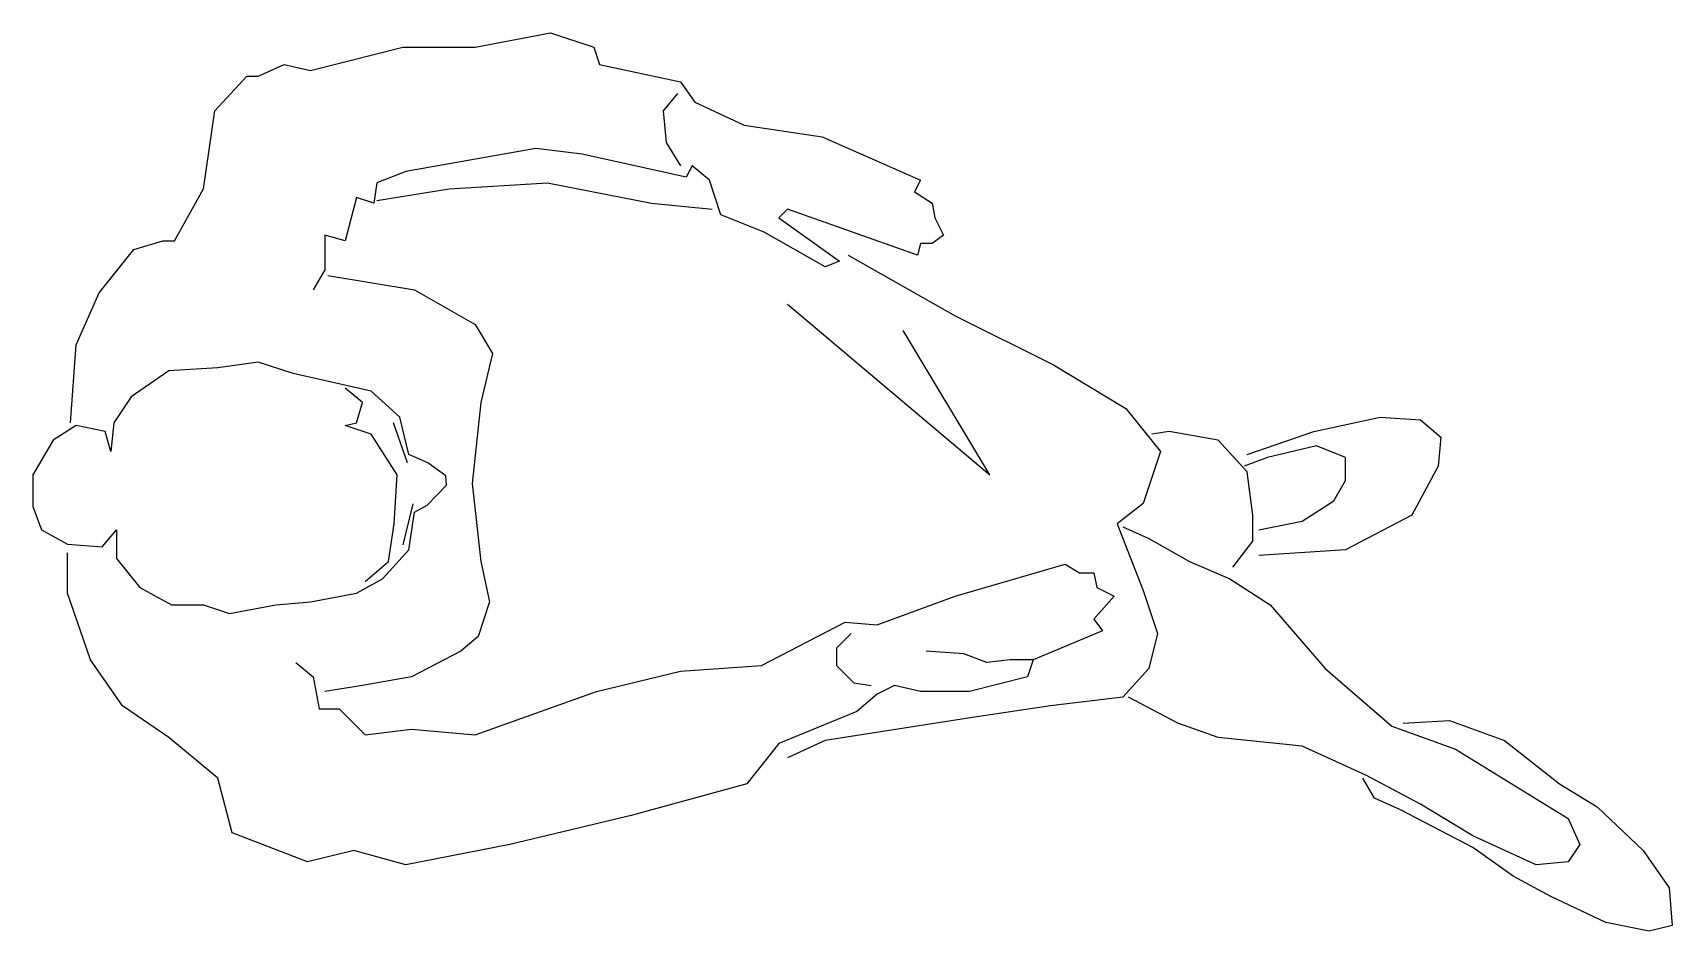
# Model space of a CAD drawing. Header units: millimetres. Extents: x -1482.69 to -1481.735, y 1862.049 to 1862.572.
import ezdxf

# ---------------------------------------------------------------- set-up
doc = ezdxf.new("R2010")
doc.units = ezdxf.units.MM
doc.header["$LTSCALE"] = 10
doc.layers.add('Humanos', color=2, linetype='Continuous')

msp = doc.modelspace()

# ---------------------------------------------------------------- linework, layer by layer
at = {"layer": 'Humanos'}
for p, q in [((-1482.31435, 1862.53697), (-1482.32277, 1862.52687)), ((-1482.32277, 1862.52687), (-1482.32109, 1862.50835)), ((-1482.32109, 1862.50835), (-1482.31266, 1862.49488)), ((-1482.48011, 1862.34511), (-1482.47187, 1862.32185)), ((-1482.46865, 1862.29787), (-1482.47438, 1862.27389)), ((-1482.21323, 1862.22211), (-1482.22166, 1862.21369)), ((-1482.22166, 1862.21369), (-1482.22166, 1862.20359)), ((-1482.22166, 1862.20359), (-1482.21155, 1862.19348)), ((-1482.14751, 1862.21032), (-1482.16942, 1862.212)), ((-1482.13403, 1862.20527), (-1482.14751, 1862.21032)), ((-1482.12055, 1862.20695), (-1482.13403, 1862.20527)), ((-1482.10707, 1862.20695), (-1482.12055, 1862.20695)), ((-1482.21155, 1862.19348), (-1482.20144, 1862.1918))]:
    msp.add_line(p, q, dxfattribs=at)
for points in [[(-1482.66824, 1862.34502), (-1482.66487, 1862.39048), (-1482.65139, 1862.42079), (-1482.63117, 1862.44605), (-1482.61431, 1862.4511), (-1482.60757, 1862.4511), (-1482.59072, 1862.48141), (-1482.58398, 1862.52687), (-1482.56544, 1862.54708), (-1482.5587, 1862.54708), (-1482.54354, 1862.55381), (-1482.52837, 1862.55044), (-1482.47444, 1862.56391), (-1482.43231, 1862.56391), (-1482.3885, 1862.57233), (-1482.36322, 1862.56391), (-1482.35985, 1862.55381), (-1482.31266, 1862.54371), (-1482.30424, 1862.53192), (-1482.27559, 1862.51845), (-1482.23009, 1862.51172), (-1482.17279, 1862.48646), (-1482.17616, 1862.47972), (-1482.16605, 1862.47299), (-1482.16436, 1862.46457), (-1482.15931, 1862.45447), (-1482.16605, 1862.44942), (-1482.17279, 1862.44942), (-1482.17447, 1862.44268), (-1482.25031, 1862.46962), (-1482.25536, 1862.46457), (-1482.21998, 1862.43931), (-1482.2284, 1862.43595), (-1482.26379, 1862.45615), (-1482.28907, 1862.46625), (-1482.29581, 1862.48646), (-1482.30592, 1862.49488), (-1482.30929, 1862.48814), (-1482.36996, 1862.50161), (-1482.39692, 1862.50498), (-1482.47276, 1862.49151), (-1482.48961, 1862.48478), (-1482.49129, 1862.47299), (-1482.50141, 1862.47636), (-1482.50815, 1862.4511), (-1482.51994, 1862.45447), (-1482.51994, 1862.43426), (-1482.52668, 1862.42248)], [(-1482.48961, 1862.47467), (-1482.44748, 1862.48141), (-1482.39018, 1862.48478), (-1482.32951, 1862.47299), (-1482.29412, 1862.46962)], [(-1482.21492, 1862.44268), (-1482.15257, 1862.40732), (-1482.09527, 1862.3787), (-1482.05314, 1862.35344), (-1482.03292, 1862.32819), (-1482.04303, 1862.29788), (-1482.05819, 1862.28609), (-1482.04303, 1862.24736), (-1482.0346, 1862.22211), (-1482.03966, 1862.2019), (-1482.05482, 1862.18506), (-1482.09695, 1862.18001), (-1482.14246, 1862.17328), (-1482.2284, 1862.15981), (-1482.25031, 1862.14971)], [(-1482.51826, 1862.4309), (-1482.4677, 1862.42248), (-1482.43231, 1862.40227), (-1482.4222, 1862.38543), (-1482.42894, 1862.35681), (-1482.434, 1862.30966), (-1482.42894, 1862.2642), (-1482.42389, 1862.24063), (-1482.43063, 1862.22042), (-1482.44074, 1862.212), (-1482.46939, 1862.19685), (-1482.49804, 1862.1918), (-1482.51994, 1862.18843)], [(-1482.25031, 1862.41406), (-1482.13234, 1862.31472), (-1482.1829, 1862.3989)], [(-1482.49635, 1862.25242), (-1482.48287, 1862.2642), (-1482.4795, 1862.28609), (-1482.47781, 1862.31472), (-1482.49298, 1862.33829), (-1482.50815, 1862.34334), (-1482.50141, 1862.34502), (-1482.49804, 1862.35681), (-1482.50815, 1862.36523)], [(-1481.98236, 1862.3265), (-1481.9436, 1862.33997), (-1481.90484, 1862.34839), (-1481.88125, 1862.34671), (-1481.86945, 1862.3366), (-1481.87114, 1862.31977), (-1481.8863, 1862.29114), (-1481.92506, 1862.27094), (-1481.97562, 1862.26757)], [(-1481.99079, 1862.26083), (-1481.97899, 1862.27599), (-1481.97899, 1862.29114), (-1481.98236, 1862.3164), (-1481.99921, 1862.33492), (-1482.02786, 1862.33997), (-1482.03797, 1862.33829)], [(-1481.97562, 1862.28272), (-1481.95034, 1862.28777), (-1481.9318, 1862.29956), (-1481.92506, 1862.31135), (-1481.92506, 1862.32482), (-1481.94192, 1862.33155), (-1481.97056, 1862.32482), (-1481.98405, 1862.31977)], [(-1482.05482, 1862.28441), (-1482.03966, 1862.27767), (-1482.01606, 1862.2642), (-1481.99247, 1862.2541), (-1481.96888, 1862.23895), (-1481.93686, 1862.2019), (-1481.8981, 1862.16823), (-1481.86103, 1862.15476), (-1481.7953, 1862.11435), (-1481.78856, 1862.09919), (-1481.7953, 1862.08909), (-1481.81384, 1862.08741), (-1481.85091, 1862.10424), (-1481.88125, 1862.12277), (-1481.91327, 1862.1396), (-1481.95034, 1862.15644), (-1481.99921, 1862.16149), (-1482.02281, 1862.16991), (-1482.05145, 1862.18506)], [(-1482.53679, 1862.20527), (-1482.52668, 1862.19685), (-1482.52331, 1862.17833), (-1482.51152, 1862.17833), (-1482.49635, 1862.16318), (-1482.46939, 1862.16654), (-1482.43231, 1862.16318), (-1482.36153, 1862.18843), (-1482.31266, 1862.20022), (-1482.26548, 1862.20359), (-1482.2166, 1862.22884), (-1482.19807, 1862.22716), (-1482.15257, 1862.244), (-1482.08853, 1862.26252), (-1482.0801, 1862.25747), (-1482.07168, 1862.25747), (-1482.06999, 1862.24905), (-1482.05988, 1862.244), (-1482.07168, 1862.23053), (-1482.06662, 1862.22379), (-1482.10707, 1862.20695), (-1482.11044, 1862.19685), (-1482.14414, 1862.18843), (-1482.17279, 1862.18843), (-1482.18796, 1862.1918), (-1482.19807, 1862.18675), (-1482.20986, 1862.17665), (-1482.25536, 1862.15812), (-1482.2739, 1862.13455), (-1482.34131, 1862.11603), (-1482.41209, 1862.09919), (-1482.47276, 1862.08741), (-1482.50309, 1862.09582), (-1482.53005, 1862.08909), (-1482.57387, 1862.10593), (-1482.5823, 1862.13792), (-1482.61094, 1862.16149), (-1482.63791, 1862.18001), (-1482.65644, 1862.20695), (-1482.66993, 1862.24568), (-1482.66993, 1862.26925)], [(-1481.89136, 1862.16991), (-1481.8644, 1862.17159), (-1481.83238, 1862.15981), (-1481.80036, 1862.13455), (-1481.77845, 1862.12108), (-1481.75149, 1862.09582), (-1481.73632, 1862.07394), (-1481.73463, 1862.05205), (-1481.74812, 1862.04868), (-1481.77339, 1862.05373), (-1481.80541, 1862.06888), (-1481.82732, 1862.08067), (-1481.85091, 1862.09751), (-1481.89304, 1862.1194), (-1481.90821, 1862.12613), (-1481.91495, 1862.13792)]]:
    msp.add_lwpolyline(points, dxfattribs=at)
msp.add_lwpolyline([(-1482.44946, 1862.31411), (-1482.45994, 1862.32162), (-1482.47107, 1862.3265), (-1482.47613, 1862.34839), (-1482.49298, 1862.36354), (-1482.53848, 1862.37365), (-1482.5587, 1862.38038), (-1482.5823, 1862.37701), (-1482.61094, 1862.37533), (-1482.63285, 1862.36018), (-1482.64296, 1862.34502), (-1482.64465, 1862.32819), (-1482.64802, 1862.33997), (-1482.66487, 1862.34334), (-1482.67835, 1862.33492), (-1482.69015, 1862.31472), (-1482.69015, 1862.29619), (-1482.68509, 1862.28272), (-1482.66993, 1862.2743), (-1482.6497, 1862.27262), (-1482.64128, 1862.28272), (-1482.64128, 1862.26589), (-1482.6278, 1862.24905), (-1482.60926, 1862.23895), (-1482.59072, 1862.23895), (-1482.57555, 1862.23389), (-1482.54859, 1862.23895), (-1482.52837, 1862.24063), (-1482.50141, 1862.24568), (-1482.48624, 1862.2541), (-1482.47107, 1862.27094), (-1482.4677, 1862.29283), (-1482.46024, 1862.29695), (-1482.44904, 1862.30874)], close=True, dxfattribs=at)

doc.saveas('drawing.dxf')
